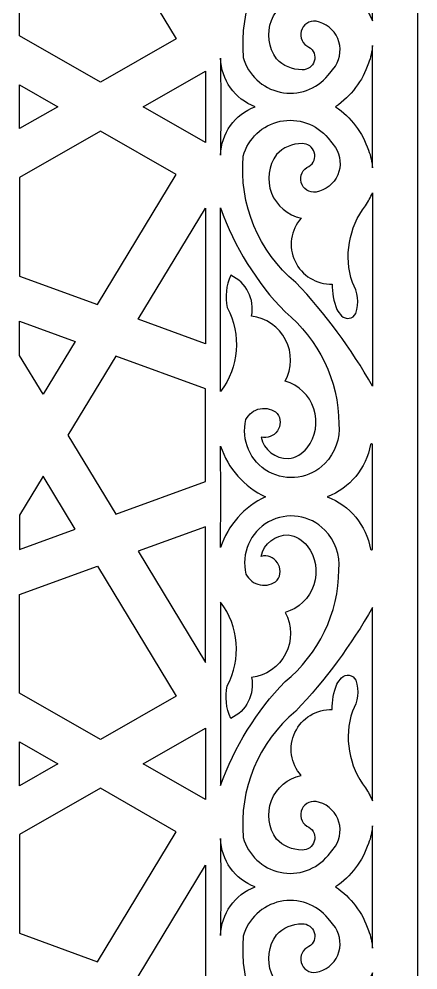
# Model space of a CAD drawing. Extents: x 481 to 1221, y 29 to 2104.
# Drawn here: x 958 to 1221, y 498 to 1124 of the extents above; entities that cross this region are included whole.
import ezdxf

# ---------------------------------------------------------------- set-up
doc = ezdxf.new("R2010")
doc.units = 0
doc.layers.add('DEFAULT_LAYER', color=1, linetype='CONTINUOUS')

msp = doc.modelspace()

# ---------------------------------------------------------------- linework, layer by layer
at = {"layer": 'DEFAULT_LAYER'}
for points in [[(481.12, 28.73), (1221.12, 28.73), (1221.12, 2103.73), (481.12, 2103.73)], [(1012.05, 1082.33), (958.81, 1112.85), (958.81, 1177.78), (1010.1, 1196.51), (1061.87, 1110.89)], [(1081.12, 1042.72), (1040.12, 1066.23), (1081.12, 1089.74)], [(983.98, 1066.23), (958.81, 1051.8), (958.81, 1080.66)], [(1012.05, 1050.13), (958.81, 1019.6), (958.81, 954.67), (1010.1, 935.95), (1061.87, 1021.56)], [(1081.12, 999.43), (1081.12, 910.01), (1036.83, 926.18)], [(974.31, 876.77), (958.81, 902.41), (958.81, 924.94), (995.37, 911.59)], [(1081.12, 819.28), (1081.12, 880.28), (1022.11, 901.83), (990.63, 849.78), (1022.11, 797.73)], [(974.31, 822.8), (958.81, 797.15), (958.81, 774.62), (995.37, 787.97)], [(1081.12, 789.55), (1036.83, 773.38), (1081.12, 700.14)], [(1012.05, 649.43), (958.81, 679.96), (958.81, 744.89), (1010.1, 763.62), (1061.87, 678)], [(1081.12, 609.83), (1040.12, 633.34), (1081.12, 656.85)], [(983.98, 633.34), (958.81, 618.91), (958.81, 647.77)], [(1012.05, 617.24), (958.81, 586.71), (958.81, 521.78), (1010.1, 503.05), (1061.87, 588.67)], [(1081.12, 477.12), (1036.83, 493.29), (1081.12, 566.53)]]:
    msp.add_lwpolyline(points, close=True, dxfattribs=at)
at = {"layer": 'DEFAULT_LAYER', "color": 0, "linetype": 'BYBLOCK'}
for points in [[(1140.62, 1181.97, 0.247353), (1106.05, 1098.74, 0.608372), (1161.98, 1086.97), (1166.73, 1093.02, 0.536204), (1153.97, 1122.48, 0.879331), (1149.35, 1105.55, -0.770302), (1144.79, 1090.52, -0.20519), (1127.92, 1097.72, -0.545461), (1144.23, 1139.55, -0.65857), (1164.7, 1183.06, -0.104982), (1167.7, 1199.77, -0.012908), (1170.76, 1203.99, -0.503995), (1180.21, 1202.46, -0.221174), (1177.92, 1182.01, 0.249186), (1186.59, 1131.42, -0.049502), (1191.12, 1122.86), (1191.12, 1250.22, -0.061386)], [(1188.51, 1094.92, -0.16599), (1166.84, 1066.23, -0.16599), (1188.51, 1037.54, -0.087976), (1191.12, 1025.92), (1191.12, 1106.54, -0.087976)], [(1091.12, 1034.3, -0.307829), (1113.99, 1066.23, -0.307829), (1091.12, 1098.16), (1091.21, 1066.23)], [(1140.62, 950.49, -0.247353), (1106.05, 1033.71, -0.608372), (1161.98, 1045.49), (1166.73, 1039.43, -0.536204), (1153.97, 1009.97, -0.879331), (1149.35, 1026.91, 0.770302), (1144.79, 1041.94, 0.20519), (1127.92, 1034.73, 0.545461), (1144.23, 992.9, 0.65857), (1164.7, 949.4, 0.104982), (1167.7, 932.69, 0.012908), (1170.76, 928.47, 0.503995), (1180.21, 929.99, 0.221174), (1177.92, 950.45, -0.249186), (1186.59, 1001.03, 0.049502), (1191.12, 1009.6), (1191.12, 882.24, 0.061386)], [(1133.59, 931.03, -0.222108), (1169.08, 857.26, -0.219112), (1159.79, 831.16, -0.765251), (1107.87, 860.13, -0.497725), (1128.47, 864.21, -0.690956), (1117.78, 848.5, 0.356995), (1135.71, 834.41, 0.193457), (1148.12, 841.48, 0.533601), (1133.61, 885.38, 0.531304), (1111.51, 928.28, 0.349657), (1097.78, 955.22, 0.16007), (1095.49, 933.86, -0.291701), (1091.12, 878.58), (1091.12, 999.52, 0.107448)], [(1091.12, 842.64, 0.206627), (1120.78, 809.26, 0.206627), (1091.12, 775.89), (1091.24, 809.26)], [(1191.12, 844, 0.55483), (1189.87, 843.73, -0.263318), (1161.31, 809.26, -0.263318), (1189.87, 774.79, 0.55483), (1191.12, 774.53)], [(1133.59, 687.5, 0.222108), (1169.08, 761.27, 0.219112), (1159.79, 787.37, 0.765251), (1107.87, 758.39, 0.497725), (1128.47, 754.32, 0.690956), (1117.78, 770.03, -0.356995), (1135.71, 784.12, -0.193457), (1148.12, 777.04, -0.533601), (1133.61, 733.14, -0.531304), (1111.51, 690.25, -0.349657), (1097.78, 663.31, -0.16007), (1095.49, 684.67, 0.291701), (1091.12, 739.94), (1091.12, 619.01, -0.107448)], [(1140.62, 668.04, 0.247353), (1106.05, 584.81, 0.608372), (1161.98, 573.04), (1166.73, 579.09, 0.536204), (1153.97, 608.55, 0.879331), (1149.35, 591.61, -0.770302), (1144.79, 576.59, -0.20519), (1127.92, 583.79, -0.545461), (1144.23, 625.62, -0.65857), (1164.7, 669.13, -0.104982), (1167.7, 685.84, -0.012908), (1170.76, 690.06, -0.503995), (1180.21, 688.53, -0.221174), (1177.92, 668.08, 0.249186), (1186.59, 617.49, -0.049502), (1191.12, 608.93), (1191.12, 736.28, -0.061386)], [(1191.12, 511.99), (1191.12, 592.61, -0.087976), (1188.51, 580.99, -0.16599), (1166.84, 552.3, -0.16599), (1188.51, 523.61, -0.087976)], [(1091.12, 520.37, -0.307829), (1113.99, 552.3, -0.307829), (1091.12, 584.22), (1091.21, 552.3)], [(1191.12, 368.31), (1191.12, 495.67, -0.049502), (1186.59, 487.1, 0.249186), (1177.92, 436.51, -0.221174), (1180.21, 416.06, -0.503995), (1170.76, 414.53, -0.012908), (1167.7, 418.76, -0.104982), (1164.7, 435.46, -0.65857), (1144.23, 478.97, -0.545461), (1127.92, 520.8, -0.20519), (1144.79, 528.01, -0.770302), (1149.35, 512.98, 0.879331), (1153.97, 496.04, 0.536204), (1166.73, 525.5), (1161.98, 531.56, 0.608372), (1106.05, 519.78, 0.247353), (1140.62, 436.56, -0.061386)]]:
    msp.add_lwpolyline(points, format="xyb", close=True, dxfattribs=at)

doc.saveas('drawing.dxf')
